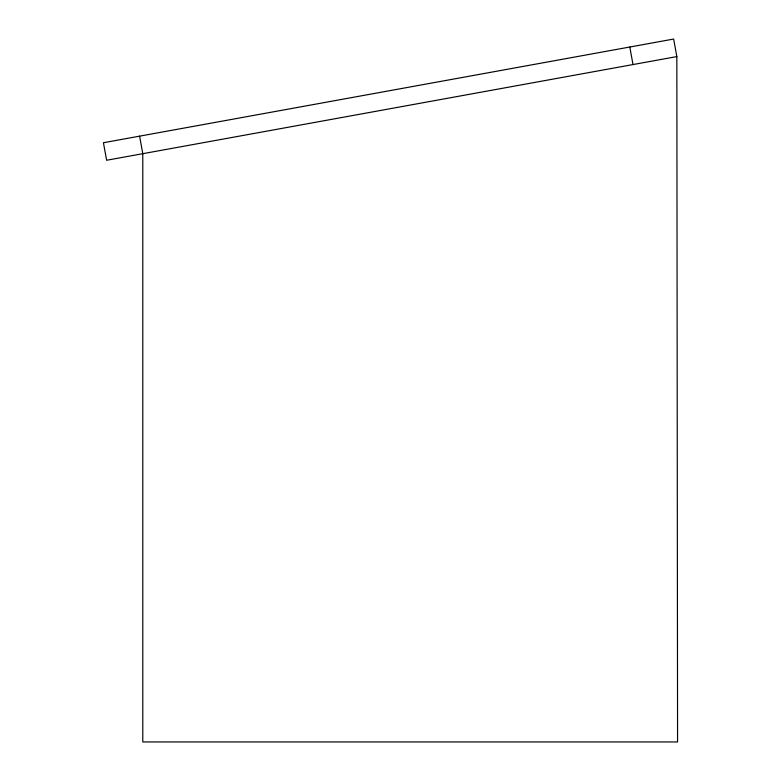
<?xml version="1.0" encoding="UTF-8"?>
<svg xmlns="http://www.w3.org/2000/svg" width="781" height="781" viewBox="0 0 781 781"><rect width="100%" height="100%" fill="white"/><g stroke="black" fill="none" stroke-linecap="round" stroke-linejoin="round"><path stroke-width="1.17" d="M676.844 56.593L106.626 160.261L103.434 142.728L673.652 39.05L676.844 56.593L677.566 741.95L142.786 741.95L142.786 153.691L139.594 136.148M629.808 47.026L633 64.559"/></g></svg>
